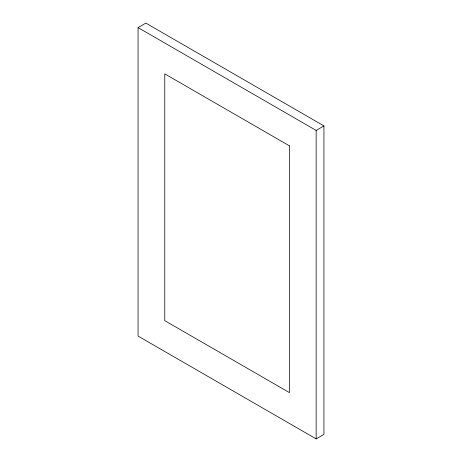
<?xml version="1.0" encoding="UTF-8"?>
<svg xmlns="http://www.w3.org/2000/svg" width="462" height="462" viewBox="0 0 462 462"><rect width="100%" height="100%" fill="white"/><g stroke="black" fill="none" stroke-linecap="round" stroke-linejoin="round"><path stroke-width="0.69" d="M138.057 27.599L145.848 23.1L323.943 125.924L323.943 434.401L316.152 438.9L138.057 336.076L138.057 27.599L316.152 130.423L323.943 125.924M316.152 130.423L316.152 438.9M289.437 145.848L164.772 73.868L164.772 320.651L289.437 392.631L289.437 145.848"/></g></svg>
